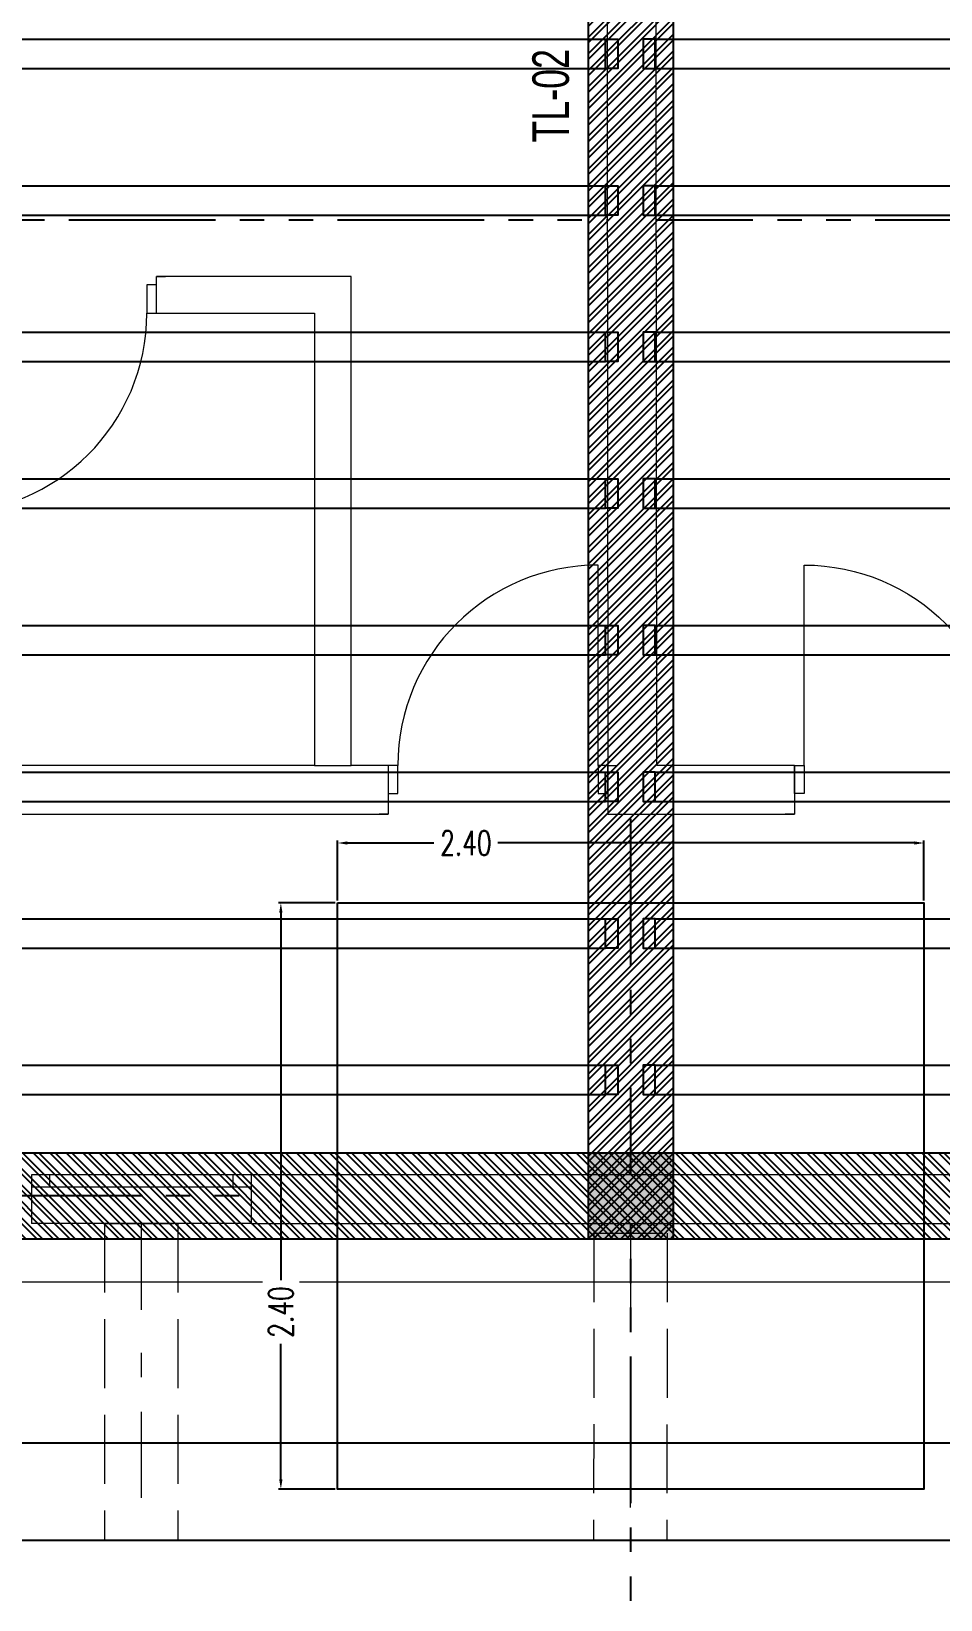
# Model space of a CAD drawing. Header units: metres. Extents: x -6.1 to 26.1, y -10.1 to 14.1.
# Drawn here: x 13.55 to 17.27, y -1.65 to 4.77 of the extents above; entities that cross this region are included whole.
import ezdxf
from ezdxf.enums import TextEntityAlignment as Align

# ---------------------------------------------------------------- set-up
doc = ezdxf.new("R2010")
doc.units = ezdxf.units.M
doc.header["$MEASUREMENT"] = 0
for name, pattern in [('Xref_Arq. PB$0$Línea Oculta', [0.391222, 0.282222, -0.109]), ('Xref_Arq. PB$0$Punto & Raya', [0.670278, 0.352778, -0.176389, 0, -0.141111]), ('Xref_Arq. PB$0$Wipeout_Contour', [1, 0, -1]), ('Xref_Cimentación$0$Xr-Muroscontencion$0$HIDDEN', [0.375, 0.25, -0.125]), ('Xref_Ejes$0$ACAD_ISO05W100', [33, 24, -3, 0, -3, 0, -3])]:
    doc.linetypes.add(name, pattern=pattern)
for name, color, linetype in [('Xref_Arq. PB$0$Estructura - Forjados', 7, 'Continuous'), ('Xref_Arq. PB$0$Estructura - Muros', 7, 'Continuous'), ('Xref_Arq. PB$0$Estructura - Vigas y Pilares', 7, 'Continuous'), ('Xref_Arq. PB$0$Puertas ArchiCAD', 7, 'Continuous'), ('Xref_Arq. PB$0$Ventanas ArchiCAD', 7, 'Continuous'), ('Xref_Cimentación$0$00-Novidesa', 7, 'Continuous'), ('Xref_Cimentación$0$00-ZA', 2, 'Continuous'), ('Xref_Cimentación$0$VIGA', 3, 'Continuous'), ('Xref_Cimentación$0$Xref_Pedestales$0$COLUM. PB', 140, 'Continuous'), ('Xref_Ejes$0$00-EJES', 1, 'Xref_Ejes$0$ACAD_ISO05W100')]:
    doc.layers.add(name, color=color, linetype=linetype)
for name, color, linetype, lineweight in [('Xref_Arq. PB$0$Estructura - Forjados_Pluma_Nº__1', 7, 'Continuous', 13), ('Xref_Arq. PB$0$Estructura - Muros_Pluma_Nº__1', 7, 'Continuous', 13), ('Xref_Arq. PB$0$Puertas ArchiCAD_Pluma_Nº__1', 7, 'Continuous', 13), ('Xref_Arq. PB$0$Puertas ArchiCAD_Pluma_Nº__23', 7, 'Continuous', 18), ('Xref_Arq. PB$0$Ventanas ArchiCAD_Pluma_Nº__1', 7, 'Continuous', 13), ('Xref_Arq. PB$0$Ventanas ArchiCAD_Pluma_Nº__23', 7, 'Continuous', 18)]:
    doc.layers.add(name, color=color, linetype=linetype, lineweight=lineweight)
for name, color, linetype, lineweight, true_color in [('Xref_Arq. PB$0$Estructura - Vigas y Pilares_Pluma_Nº__69', 7, 'Continuous', 13, 0x6a6a6a), ('Xref_Arq. PB$0$Estructura - Vigas y Pilares_Pluma_Nº__90', 7, 'Continuous', 13, 0x6a6a6a), ('Xref_Arq. PB$0$Puertas ArchiCAD_Pluma_Nº__3', 7, 'Continuous', 18, 0xff6600), ('Xref_Arq. PB$0$Ventanas ArchiCAD_Pluma_Nº__3', 7, 'Continuous', 18, 0xff6600)]:
    doc.layers.add(name, color=color, linetype=linetype, lineweight=lineweight, true_color=true_color)
doc.styles.add('Xref_Cimentación$0$ARIAL', font='arial.ttf', dxfattribs={"height": 2})
doc.styles.add('Xref_Cimentación$0$Xr-Muroscontencion$0$Romans', font='romans.shx', dxfattribs={"width": 0.7})
doc.dimstyles.new('Xref_Cimentación$0$Xr-Muroscontencion$0$D20', dxfattribs={"dimtxt": 0.05, "dimasz": 0.04, "dimexe": 0.01, "dimexo": 0.01, "dimgap": 0.01, "dimtad": 0, "dimdec": 3, "dimzin": 1, "dimdsep": 46, "dimtxsty": 'Xref_Cimentación$0$Xr-Muroscontencion$0$Romans', "dimcen": 2.5, "dimclrd": 1, "dimclre": 8, "dimclrt": 7, "dimadec": 0, "dimazin": 0, "dimtfac": 1, "dimtdec": 3, "dimtmove": 1, "dimatfit": 1, "dimfxl": 1, "dimtfill": 1, "dimarcsym": 0})

# ---------------------------------------------------------------- blocks, each defined once
blk = doc.blocks.new('Xref_Ejes')
at = {"layer": 'Xref_Ejes$0$00-EJES', "ltscale": 0.025}
for p, q in [((16, -8.9568), (16, 12.9873)), ((-5, 3.9958), (24.9967, 3.9958)), ((24.9967, 0), (-5, 0))]:
    blk.add_line(p, q, dxfattribs=at)
blk = doc.blocks.new('Xref_Arq. PB$0$Forjado_1', base_point=(9.6104, 18.2739))
at = {"layer": 'Xref_Arq. PB$0$Estructura - Forjados_Pluma_Nº__1', "linetype": 'Continuous', "flags": 128}
blk.add_lwpolyline([(9.6104, 18.2739), (9.6104, 8.6612), (-7.0825, 8.6612), (-7.0825, 18.2739)], close=True, dxfattribs=at)
blk = doc.blocks.new('Xref_Arq. PB$0$Forjado_2', base_point=(-11.0804, 18.5154))
at = {"layer": 'Xref_Arq. PB$0$Estructura - Forjados_Pluma_Nº__1', "linetype": 'Continuous', "flags": 128}
blk.add_lwpolyline([(-11.0804, 18.5154), (10.7361, 18.5154), (10.7514, 7.6041), (-11.0804, 7.6041)], close=True, dxfattribs=at)
blk = doc.blocks.new('Xref_Arq. PB$0$Ventana 17_2')
at = {"layer": 'Xref_Arq. PB$0$Ventanas ArchiCAD_Pluma_Nº__1', "linetype": 'Continuous'}
for p, q in [((-0.45, 0), (-0.45, -0.05)), ((0.45, 0), (0.45, -0.05))]:
    blk.add_line(p, q, dxfattribs=at)
at = {"layer": 'Xref_Arq. PB$0$Ventanas ArchiCAD_Pluma_Nº__23', "linetype": 'Continuous'}
for p, q in [((-0.45, 0), (-0.375, 0)), ((-0.375, 0), (-0.375, -0.05)), ((0.375, -0.05), (0.375, 0)), ((0.375, 0), (0.45, 0)), ((-0.375, -0.05), (-0.45, -0.05)), ((0.45, -0.05), (0.375, -0.05))]:
    blk.add_line(p, q, dxfattribs=at)
at = {"layer": 'Xref_Arq. PB$0$Ventanas ArchiCAD_Pluma_Nº__3', "linetype": 'Continuous'}
for p, q in [((-0.45, 0), (0.45, 0)), ((-0.375, 0), (0.375, 0)), ((0.375, -0.05), (-0.375, -0.05)), ((-0.45, -0.2), (0.45, -0.2))]:
    blk.add_line(p, q, dxfattribs=at)
blk = doc.blocks.new('Xref_Arq. PB$0$Muro_6', base_point=(-6.5596, 8.9011))
at = {"layer": 'Xref_Arq. PB$0$Estructura - Muros_Pluma_Nº__1', "linetype": 'Continuous'}
for p, q in [((2.8919, 9.1011), (2.8919, 9.0511)), ((2.8919, 9.0511), (2.8919, 8.9011))]:
    blk.add_line(p, q, dxfattribs=at)
at = {"color": 254, "linetype": 'Xref_Arq. PB$0$Wipeout_Contour', "lineweight": 0, "ltscale": 63.854717}
blk.add_wipeout([(3.7919, 8.9011), (7.0081, 8.9011), (7.0081, 9.0511), (7.0081, 9.1011), (3.7919, 9.1011), (3.7919, 9.0511)], dxfattribs=at).dxf.layer = 'Xref_Arq. PB$0$Estructura - Muros'
at = {"layer": 'Xref_Arq. PB$0$Estructura - Muros_Pluma_Nº__1', "linetype": 'Continuous'}
for p, q in [((3.7919, 9.1011), (3.7919, 9.0511)), ((3.7919, 9.0511), (3.7919, 8.9011))]:
    blk.add_line(p, q, dxfattribs=at)
at = {"layer": 'Xref_Arq. PB$0$Estructura - Muros_Pluma_Nº__1', "linetype": 'Continuous', "flags": 128}
for points in [[(7.0081, 9.1011), (3.7919, 9.1011)], [(3.7919, 8.9011), (7.0081, 8.9011)]]:
    blk.add_lwpolyline(points, dxfattribs=at)
at = {"layer": 'Xref_Arq. PB$0$Ventanas ArchiCAD', "color": 251, "linetype": 'Continuous', "lineweight": 13, "true_color": 0x6a6a6a, "xscale": -1}
blk.add_blockref('Xref_Arq. PB$0$Ventana 17_2', (3.3419, 9.1011), dxfattribs=at)
blk = doc.blocks.new('Xref_Arq. PB$0$Muro_17', base_point=(5.2451, 17.9223))
at = {"color": 254, "linetype": 'Xref_Arq. PB$0$Wipeout_Contour', "lineweight": 0, "ltscale": 61.343434}
blk.add_wipeout([(5.2451, 17.9223), (5.252, 10.7762), (5.452, 10.7762), (5.4451, 17.9223)], dxfattribs=at).dxf.layer = 'Xref_Arq. PB$0$Estructura - Muros'
at = {"layer": 'Xref_Arq. PB$0$Estructura - Muros_Pluma_Nº__1', "linetype": 'Continuous', "flags": 128}
for points in [[(5.2451, 17.9223), (5.252, 10.7762)], [(5.452, 10.7762), (5.4451, 17.9223)]]:
    blk.add_lwpolyline(points, dxfattribs=at)
blk = doc.blocks.new('Xref_Arq. PB$0$Puerta 17')
at = {"layer": 'Xref_Arq. PB$0$Puertas ArchiCAD_Pluma_Nº__1', "linetype": 'Continuous'}
for p, q in [((-0.45, 0), (-0.487, 0)), ((-0.45, 0), (-0.45, -0.115)), ((0.45, 0), (0.45, -0.115)), ((0.45, 0), (0.487, 0)), ((-0.45, -0.115), (-0.45, -0.2)), ((0.45, -0.115), (0.45, -0.2)), ((-0.45, -0.2), (-0.487, -0.2)), ((0.45, -0.2), (0.487, -0.2))]:
    blk.add_line(p, q, dxfattribs=at)
at = {"layer": 'Xref_Arq. PB$0$Puertas ArchiCAD_Pluma_Nº__23', "linetype": 'Continuous'}
for p, q in [((-0.41, 0), (-0.45, 0)), ((-0.45, 0), (-0.45, -0.115)), ((-0.41, -0.115), (-0.41, 0)), ((0.45, 0), (0.41, 0)), ((0.41, 0), (0.41, -0.115)), ((0.45, -0.115), (0.45, 0)), ((-0.45, -0.115), (-0.41, -0.115)), ((0.41, -0.115), (0.45, -0.115))]:
    blk.add_line(p, q, dxfattribs=at)
at = {"layer": 'Xref_Arq. PB$0$Puertas ArchiCAD_Pluma_Nº__3', "linetype": 'Continuous'}
blk.add_line((0.41, 0), (0.41, 0.82), dxfattribs=at)
blk.add_arc((0.41, 0), 0.82, 90, 180, dxfattribs=at)
blk = doc.blocks.new('Xref_Arq. PB$0$Muro_19', base_point=(-6.5109, 10.5762))
at = {"color": 254, "linetype": 'Xref_Arq. PB$0$Wipeout_Contour', "lineweight": 0, "ltscale": 66.56985}
blk.add_wipeout([(-1.6717, 10.5762), (4.352, 10.5762), (4.352, 10.6612), (4.352, 10.7762), (-1.6717, 10.7762), (-1.6717, 10.6612)], dxfattribs=at).dxf.layer = 'Xref_Arq. PB$0$Estructura - Muros'
at = {"color": 254, "linetype": 'Xref_Arq. PB$0$Wipeout_Contour', "lineweight": 0, "ltscale": 72.299624}
blk.add_wipeout([(5.252, 10.5762), (6.0149, 10.5762), (6.0149, 10.6612), (6.0149, 10.7762), (5.252, 10.7762), (5.252, 10.6612)], dxfattribs=at).dxf.layer = 'Xref_Arq. PB$0$Estructura - Muros'
at = {"layer": 'Xref_Arq. PB$0$Estructura - Muros_Pluma_Nº__1', "linetype": 'Continuous'}
for p, q in [((4.352, 10.7762), (4.315, 10.7762)), ((4.352, 10.7762), (4.352, 10.6612)), ((5.252, 10.7762), (5.289, 10.7762)), ((5.252, 10.7762), (5.252, 10.6612)), ((6.0149, 10.7762), (5.9779, 10.7762)), ((6.0149, 10.7762), (6.0149, 10.6612)), ((4.352, 10.6612), (4.352, 10.5762)), ((5.252, 10.6612), (5.252, 10.5762)), ((6.0149, 10.6612), (6.0149, 10.5762)), ((4.352, 10.5762), (4.315, 10.5762)), ((5.252, 10.5762), (5.289, 10.5762)), ((6.0149, 10.5762), (5.9779, 10.5762))]:
    blk.add_line(p, q, dxfattribs=at)
at = {"layer": 'Xref_Arq. PB$0$Estructura - Muros_Pluma_Nº__1', "linetype": 'Continuous', "flags": 128}
for points in [[(4.352, 10.7762), (1.4519, 10.7762)], [(6.0149, 10.7762), (5.452, 10.7762)], [(-1.6546, 10.5762), (4.352, 10.5762)], [(5.252, 10.5762), (6.0149, 10.5762)]]:
    blk.add_lwpolyline(points, dxfattribs=at)
at = {"layer": 'Xref_Arq. PB$0$Puertas ArchiCAD', "linetype": 'Continuous'}
blk.add_blockref('Xref_Arq. PB$0$Puerta 17', (4.802, 10.7762), dxfattribs=at)
at = {"layer": 'Xref_Arq. PB$0$Puertas ArchiCAD', "linetype": 'Continuous', "xscale": -1}
blk.add_blockref('Xref_Arq. PB$0$Puerta 17', (6.4649, 10.7762), dxfattribs=at)
blk = doc.blocks.new('Xref_Arq. PB$0$Muro_22', base_point=(4.0508, 10.7762))
at = {"color": 254, "linetype": 'Xref_Arq. PB$0$Wipeout_Contour', "lineweight": 0, "ltscale": 49.707851}
blk.add_wipeout([(4.2008, 10.7762), (4.2008, 12.7773), (4.0508, 12.6274), (4.0508, 10.7762)], dxfattribs=at).dxf.layer = 'Xref_Arq. PB$0$Estructura - Muros'
at = {"layer": 'Xref_Arq. PB$0$Estructura - Muros_Pluma_Nº__1', "linetype": 'Continuous', "flags": 128}
for points in [[(4.2008, 10.7762), (4.2008, 12.7773)], [(4.0508, 12.6274), (4.0508, 10.7762)], [(4.0508, 10.7762), (4.2008, 10.7762)]]:
    blk.add_lwpolyline(points, dxfattribs=at)
blk = doc.blocks.new('Xref_Arq. PB$0$Puerta 17_2')
at = {"layer": 'Xref_Arq. PB$0$Puertas ArchiCAD_Pluma_Nº__1', "linetype": 'Continuous'}
for p, q in [((-0.45, 0), (-0.487, 0)), ((-0.45, 0), (-0.45, -0.115)), ((0.45, 0), (0.45, -0.115)), ((0.45, 0), (0.487, 0)), ((-0.45, -0.115), (-0.45, -0.15)), ((0.45, -0.115), (0.45, -0.15)), ((-0.45, -0.15), (-0.487, -0.15)), ((0.45, -0.15), (0.487, -0.15))]:
    blk.add_line(p, q, dxfattribs=at)
at = {"layer": 'Xref_Arq. PB$0$Puertas ArchiCAD_Pluma_Nº__23', "linetype": 'Continuous'}
for p, q in [((-0.41, 0), (-0.45, 0)), ((-0.45, 0), (-0.45, -0.115)), ((-0.41, -0.115), (-0.41, 0)), ((0.45, 0), (0.41, 0)), ((0.41, 0), (0.41, -0.115)), ((0.45, -0.115), (0.45, 0)), ((-0.45, -0.115), (-0.41, -0.115)), ((0.41, -0.115), (0.45, -0.115))]:
    blk.add_line(p, q, dxfattribs=at)
at = {"layer": 'Xref_Arq. PB$0$Puertas ArchiCAD_Pluma_Nº__3', "linetype": 'Continuous'}
blk.add_line((0.41, 0), (0.41, 0.82), dxfattribs=at)
blk.add_arc((0.41, 0), 0.82, 90, 180, dxfattribs=at)
blk = doc.blocks.new('Xref_Arq. PB$0$Muro_23', base_point=(4.0508, 12.6274))
at = {"color": 254, "linetype": 'Xref_Arq. PB$0$Wipeout_Contour', "lineweight": 0, "ltscale": 64.653963}
blk.add_wipeout([(1.4454, 12.7788), (1.4454, 12.6288), (2.5044, 12.6282), (2.5044, 12.7432), (2.5045, 12.7782)], dxfattribs=at).dxf.layer = 'Xref_Arq. PB$0$Estructura - Muros'
at = {"color": 254, "linetype": 'Xref_Arq. PB$0$Wipeout_Contour', "lineweight": 0, "ltscale": 66.666334}
blk.add_wipeout([(3.4044, 12.7427), (3.4044, 12.6277), (4.0508, 12.6274), (4.2008, 12.7773), (3.4045, 12.7777)], dxfattribs=at).dxf.layer = 'Xref_Arq. PB$0$Estructura - Muros'
at = {"layer": 'Xref_Arq. PB$0$Estructura - Muros_Pluma_Nº__1', "linetype": 'Continuous'}
for p, q in [((2.5045, 12.7782), (2.4675, 12.7783)), ((2.5044, 12.7432), (2.5045, 12.7782)), ((3.4044, 12.7427), (3.4045, 12.7777)), ((3.4045, 12.7777), (3.4415, 12.7777)), ((2.5044, 12.6282), (2.5044, 12.7432)), ((3.4044, 12.6277), (3.4044, 12.7427)), ((2.5044, 12.6282), (2.4674, 12.6283)), ((3.4044, 12.6277), (3.4414, 12.6277))]:
    blk.add_line(p, q, dxfattribs=at)
at = {"layer": 'Xref_Arq. PB$0$Estructura - Muros_Pluma_Nº__1', "linetype": 'Continuous', "flags": 128}
for points in [[(2.5045, 12.7782), (1.4454, 12.7782)], [(4.2008, 12.7773), (3.4045, 12.7777)], [(1.4454, 12.6289), (2.5044, 12.6282)], [(3.4044, 12.6277), (4.0508, 12.6274)]]:
    blk.add_lwpolyline(points, dxfattribs=at)
at = {"layer": 'Xref_Arq. PB$0$Puertas ArchiCAD', "linetype": 'Continuous', "rotation": 179.968163911633}
blk.add_blockref('Xref_Arq. PB$0$Puerta 17_2', (2.9544, 12.628), dxfattribs=at)
blk = doc.blocks.new('Xref_Arq. PB$0$Viga_11', base_point=(3.3419, 8.9011))
at = {"layer": 'Xref_Arq. PB$0$Estructura - Vigas y Pilares_Pluma_Nº__69', "linetype": 'Xref_Arq. PB$0$Punto & Raya'}
blk.add_line((3.3419, 8.9011), (3.3417, 7.6041), dxfattribs=at)
at = {"layer": 'Xref_Arq. PB$0$Estructura - Vigas y Pilares_Pluma_Nº__90', "linetype": 'Xref_Arq. PB$0$Línea Oculta'}
for p, q in [((3.1919, 8.9011), (3.1917, 7.6041)), ((3.1919, 8.9011), (3.4919, 8.901)), ((3.4919, 8.901), (3.4917, 7.6041)), ((3.1917, 7.6041), (3.4917, 7.6041))]:
    blk.add_line(p, q, dxfattribs=at)
blk = doc.blocks.new('Xref_Arq. PB$0$Viga_12', base_point=(5.344, 8.8619))
at = {"layer": 'Xref_Arq. PB$0$Estructura - Vigas y Pilares_Pluma_Nº__69', "linetype": 'Xref_Arq. PB$0$Punto & Raya'}
blk.add_line((5.344, 8.8619), (5.3433, 7.6041), dxfattribs=at)
at = {"layer": 'Xref_Arq. PB$0$Estructura - Vigas y Pilares_Pluma_Nº__90', "linetype": 'Xref_Arq. PB$0$Línea Oculta'}
for p, q in [((5.194, 8.862), (5.1933, 7.6042)), ((5.194, 8.862), (5.494, 8.8618)), ((5.494, 8.8618), (5.4933, 7.604)), ((5.1933, 7.6042), (5.4933, 7.604))]:
    blk.add_line(p, q, dxfattribs=at)
blk = doc.blocks.new('Xref_Arq. PB')
at = {"layer": 'Xref_Arq. PB$0$Estructura - Forjados', "linetype": 'Continuous'}
for name, p in [('Xref_Arq. PB$0$Forjado_2', (-0.4258, 9.5015)), ('Xref_Arq. PB$0$Forjado_1', (20.265, 9.26))]:
    blk.add_blockref(name, p, dxfattribs=at)
at = {"layer": 'Xref_Arq. PB$0$Estructura - Vigas y Pilares', "color": 251, "lineweight": 13, "true_color": 0x6a6a6a}
blk.add_blockref('Xref_Arq. PB$0$Viga_12', (15.9986, -0.1521), dxfattribs=at)
at = {"layer": 'Xref_Arq. PB$0$Estructura - Muros'}
for name, p in [('Xref_Arq. PB$0$Muro_17', (15.8997, 8.9084)), ('Xref_Arq. PB$0$Muro_6', (4.095, -0.1129))]:
    blk.add_blockref(name, p, dxfattribs=at)
blk.add_blockref('Xref_Arq. PB$0$Muro_19', (4.1437, 1.5623), dxfattribs=at)
at = {"layer": 'Xref_Arq. PB$0$Estructura - Vigas y Pilares', "color": 251, "lineweight": 13, "true_color": 0x6a6a6a}
blk.add_blockref('Xref_Arq. PB$0$Viga_11', (13.9965, -0.1129), dxfattribs=at)
at = {"layer": 'Xref_Arq. PB$0$Estructura - Muros'}
blk.add_blockref('Xref_Arq. PB$0$Muro_22', (14.7054, 1.7623), dxfattribs=at)
blk.add_blockref('Xref_Arq. PB$0$Muro_23', (14.7054, 3.6135), dxfattribs=at)
blk.add_lwpolyline([(-0.4258, 1.7043), (-0.0258, 1.7043), (-0.0258, -1.0098), (21.006, -1.0098), (21.0148, 3.5281), (21.3991, 3.5263), (21.406, -1.4098), (-0.4258, -1.4098), (-0.4258, 1.7043)])
blk = doc.blocks.new('*U283')
at = {"ltscale": 0.025, "true_color": 0x636466}
h = blk.add_hatch(color=251, dxfattribs=at)
h.dxf.hatch_style = 1
h.paths.add_polyline_path([(-0.125, -0.075), (0.225, -0.075), (0.225, 0.275), (-0.125, 0.275)])
at = {"color": 251, "linetype": 'ByBlock', "ltscale": 0.025, "true_color": 0x636466}
blk.add_lwpolyline([(-0.125, -0.075), (0.225, -0.075), (0.225, 0.275), (-0.125, 0.275)], close=True, dxfattribs=at)
blk = doc.blocks.new('Xref_Cimentación$0$Xref_Pedestales')
at = {"layer": 'Xref_Cimentación$0$Xref_Pedestales$0$COLUM. PB', "ltscale": 0.025}
blk.add_blockref('*U283', (15.95, -0.1), dxfattribs=at)
blk = doc.blocks.new('*U350')
at = {"layer": 'Xref_Cimentación$0$VIGA', "ltscale": 0.025, "transparency": 33554559}
h = blk.add_hatch(dxfattribs=at)
h.set_pattern_fill('ANSI32', color=250, scale=0.005, angle=-90)
h.set_pattern_definition([(315, (14.226727, 0.2), (0.03367596, 0.03367596), []), (315, (14.226727, 0.17755), (0.03367596, 0.03367596), [])])
h.paths.add_polyline_path([(15.9967, 0.275), (-0.35, 0.275), (-0.35, -0.075), (15.9967, -0.075)])
at = {"layer": 'Xref_Cimentación$0$VIGA', "ltscale": 0.025}
for p, q in [((15.9967, 0.275), (-0.35, 0.275)), ((-0.35, -0.075), (15.9967, -0.075))]:
    blk.add_line(p, q, dxfattribs=at)
at = {"layer": 'Xref_Cimentación$0$VIGA', "ltscale": 0.025, "style": 'Xref_Cimentación$0$ARIAL', "width": 0.7, "flags": 8}
blk.add_attdef('V-00', text='', height=0.15, dxfattribs=at).set_placement((5.8238, 0.428), align=Align.MIDDLE_CENTER)
blk = doc.blocks.new('*D356')
at = {"layer": 'Xref_Cimentación$0$00-ZA', "color": 8, "linetype": 'Xref_Cimentación$0$Xr-Muroscontencion$0$HIDDEN', "lineweight": -2, "transparency": 16777216}
for p, q in [((14.79, 1.2), (14.5577, 1.2)), ((14.79, -1.2), (14.5577, -1.2))]:
    blk.add_line(p, q, dxfattribs=at)
at = {"layer": 'Xref_Cimentación$0$00-ZA', "color": 1, "lineweight": -2, "transparency": 16777216}
for p, q in [((14.5677, 1.16), (14.5677, -0.3583)), ((14.5677, -1.16), (14.5677, -0.5917))]:
    blk.add_line(p, q, dxfattribs=at)
at = {"layer": 'Xref_Cimentación$0$00-ZA', "color": 1, "transparency": 16777216}
for points in [[(14.5611, 1.16), (14.5744, 1.16), (14.5677, 1.2)], [(14.5611, -1.16), (14.5744, -1.16), (14.5677, -1.2)]]:
    blk.add_solid(points, dxfattribs=at)
at = {"layer": 'Xref_Cimentación$0$00-ZA', "color": 7, "transparency": 16777216, "insert": (14.5677, -0.475), "char_height": 0.1, "attachment_point": 5, "rotation": 90, "style": 'Xref_Cimentación$0$Xr-Muroscontencion$0$Romans', "bg_fill": 3, "box_fill_scale": 1.25, "bg_fill_color": 256, "bg_fill_true_color": 13158600, "bg_fill_transparency": 0}
blk.add_mtext('2.40', dxfattribs=at)
blk = doc.blocks.new('*D357')
at = {"layer": 'Xref_Cimentación$0$00-ZA', "color": 8, "linetype": 'Xref_Cimentación$0$Xr-Muroscontencion$0$HIDDEN', "lineweight": -2, "transparency": 16777216}
for p, q in [((14.8, 1.21), (14.8, 1.4548)), ((17.2, 1.21), (17.2, 1.4548))]:
    blk.add_line(p, q, dxfattribs=at)
at = {"layer": 'Xref_Cimentación$0$00-ZA', "color": 1, "lineweight": -2, "transparency": 16777216}
for p, q in [((14.84, 1.4448), (15.2083, 1.4448)), ((17.16, 1.4448), (15.4417, 1.4448))]:
    blk.add_line(p, q, dxfattribs=at)
at = {"layer": 'Xref_Cimentación$0$00-ZA', "color": 1, "transparency": 16777216}
for points in [[(14.84, 1.4514), (14.84, 1.4381), (14.8, 1.4448)], [(17.16, 1.4514), (17.16, 1.4381), (17.2, 1.4448)]]:
    blk.add_solid(points, dxfattribs=at)
at = {"layer": 'Xref_Cimentación$0$00-ZA', "color": 7, "transparency": 16777216, "insert": (15.325, 1.4448), "char_height": 0.1, "attachment_point": 5, "style": 'Xref_Cimentación$0$Xr-Muroscontencion$0$Romans', "bg_fill": 3, "box_fill_scale": 1.25, "bg_fill_color": 256, "bg_fill_true_color": 13158600, "bg_fill_transparency": 0}
blk.add_mtext('2.40', dxfattribs=at)
blk = doc.blocks.new('*U351')
at = {"layer": 'Xref_Cimentación$0$VIGA', "ltscale": 0.025, "transparency": 33554559}
h = blk.add_hatch(dxfattribs=at)
h.set_pattern_fill('ANSI32', color=250, scale=0.005, angle=-90)
h.set_pattern_definition([(315, (7.2384, 0.2), (0.03367596, 0.03367596), []), (315, (7.2384, 0.17755), (0.03367596, 0.03367596), [])])
h.paths.add_polyline_path([(9.0084, 0.275), (-0.35, 0.275), (-0.35, -0.075), (9.0084, -0.075)])
at = {"layer": 'Xref_Cimentación$0$VIGA', "ltscale": 0.025}
for p, q in [((-0.35, 0.275), (-0.35, -0.075)), ((9.0084, 0.275), (-0.35, 0.275)), ((-0.35, -0.075), (9.0084, -0.075))]:
    blk.add_line(p, q, dxfattribs=at)
at = {"layer": 'Xref_Cimentación$0$VIGA', "ltscale": 0.025, "style": 'Xref_Cimentación$0$ARIAL', "width": 0.7, "flags": 8}
blk.add_attdef('V-00', text='', height=0.15, dxfattribs=at).set_placement((4.328, 0.428), align=Align.MIDDLE_CENTER)
blk = doc.blocks.new('*U318')
at = {"layer": 'Xref_Cimentación$0$00-Novidesa'}
for points in [[(-1.8984, -0.06), (-1.8984, 0.06), (-1.9484, 0.06), (-1.9484, -0.06), (1.8984, -0.06)], [(-1.8984, 0.06), (1.9484, 0.06), (1.9484, -0.06), (1.8984, -0.06), (1.8984, 0.06)]]:
    blk.add_lwpolyline(points, dxfattribs=at)
blk = doc.blocks.new('*U319')
at = {"layer": 'Xref_Cimentación$0$00-ZA', "color": 0, "linetype": 'ByBlock', "lineweight": -2, "transparency": 16777216}
for p in [(8, 4.2), (12, 4.2), (8, 3.6), (12, 3.6), (8, 3), (12, 3), (8, 2.4), (12, 2.4), (8, 1.8), (12, 1.8), (8, 1.2), (12, 1.2), (8, 0.6), (12, 0.6), (8, 0), (12, 0)]:
    blk.add_blockref('*U318', p, dxfattribs=at)
blk = doc.blocks.new('Xref_Cimentación')
at = {"layer": 'Xref_Cimentación$0$00-ZA'}
blk.add_lwpolyline([(14.8, 1.2), (17.2, 1.2), (17.2, -1.2), (14.8, -1.2)], close=True, dxfattribs=at)
for name, p in [('Xref_Cimentación$0$Xref_Pedestales', (0, 0)), ('*U350', (4.175, -0.1))]:
    blk.add_blockref(name, p, dxfattribs=at)
dim = blk.add_linear_dim(base=(14.5677, -1.2), p1=(14.8, 1.2), p2=(14.8, -1.2), angle=90, dimstyle='Xref_Cimentación$0$Xr-Muroscontencion$0$D20', override={"dimtxt": 0.1, "dimdec": 2}, dxfattribs=at)
dim.commit()
dim.dimension.update_dxf_attribs({"geometry": '*D356', "text_midpoint": (14.5677, -0.475), "dimtype": 128})
dim = blk.add_linear_dim(base=(17.2, 1.4448), p1=(14.8, 1.2), p2=(17.2, 1.2), dimstyle='Xref_Cimentación$0$Xr-Muroscontencion$0$D20', override={"dimtxt": 0.1, "dimdec": 2}, dxfattribs=at)
dim.commit()
dim.dimension.update_dxf_attribs({"geometry": '*D357', "text_midpoint": (15.325, 1.4448), "dimtype": 128})
ref = blk.add_blockref('*U351', (16.1, 0.175), dxfattribs=dict(at, rotation=90))
ref.add_attrib('V-00', 'TL-02', dxfattribs={"layer": 'Xref_Cimentación$0$VIGA', "ltscale": 0.025, "height": 0.15, "rotation": 90, "style": 'Xref_Cimentación$0$ARIAL', "width": 0.7}).set_placement((15.672, 4.503), align=Align.MIDDLE_CENTER)
blk.add_blockref('*U319', (5.9984, 0.475), dxfattribs=at)

msp = doc.modelspace()

# ---------------------------------------------------------------- block references
msp.add_blockref('Xref_Ejes', (0, 0))

# ---------------------------------------------------------------- next in the draw order: block references
msp.add_blockref('Xref_Arq. PB', (0, 0))

# ---------------------------------------------------------------- next in the draw order: block references
msp.add_blockref('Xref_Cimentación', (0, 0))

doc.saveas('drawing.dxf')
